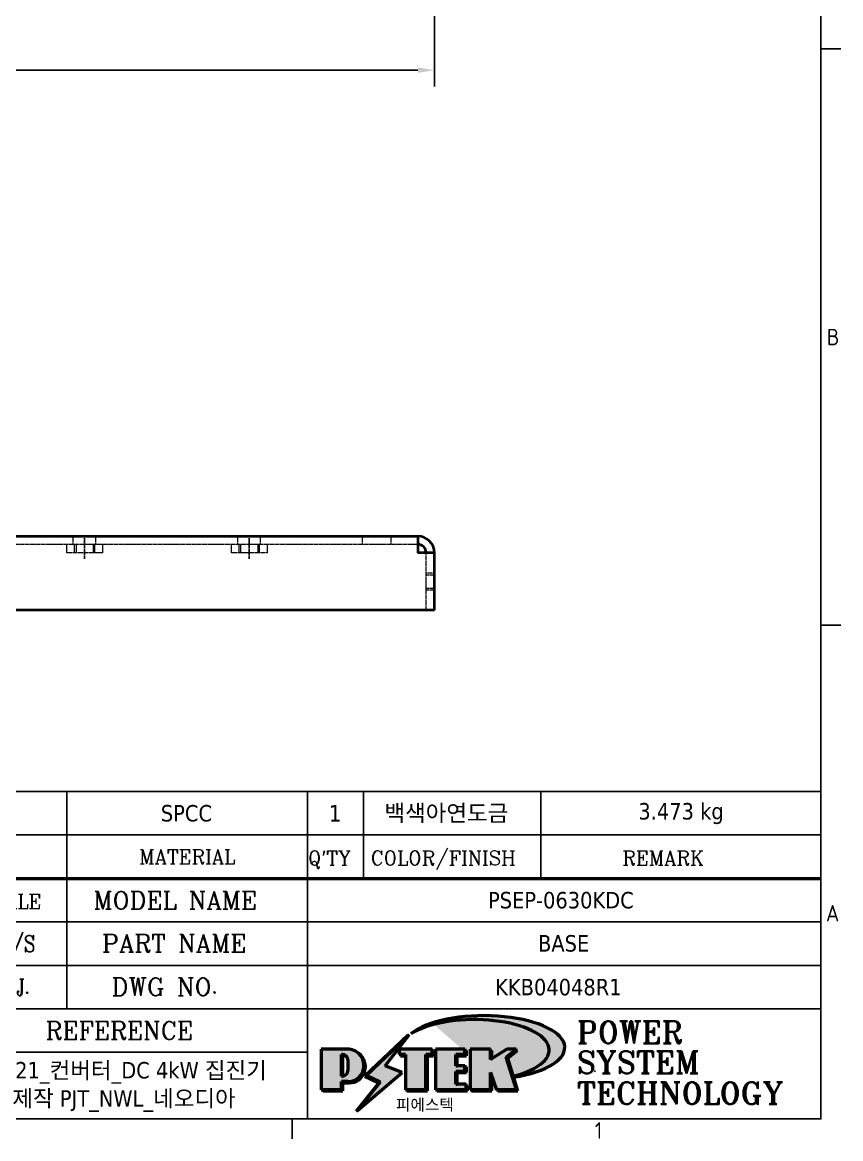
# Model space of a CAD drawing. Header units: millimetres. Extents: x 0 to 1188, y 0 to 840.
# Drawn here: x 973.9 to 1172.8, y 15.2 to 286.4 of the extents above; entities that cross this region are included whole.
import ezdxf
from ezdxf.enums import TextEntityAlignment as Align

# ---------------------------------------------------------------- set-up
doc = ezdxf.new("R2010")
doc.units = ezdxf.units.MM
doc.header["$LTSCALE"] = 2
doc.linetypes.add('CHAIN', pattern=[0.7087, 0.4724, -0.0591, 0.1181, -0.0591])
doc.linetypes.add('DASHED', pattern=[0.2067, 0.1654, -0.0413])
doc.layers.get('0').update_dxf_attribs({"color": 3, "lineweight": 25, "true_color": 0x00ff00})
for name, color, linetype, lineweight, true_color in [('가려진 것(ISO)', 2, 'DASHED', 18, 0xffff00), ('가시적인 것(ISO)', 3, 'Continuous', 40, 0x00ff00), ('제목(ISO)', 5, 'Continuous', 50, 0x0000ff), ('중심선(ISO)', 1, 'Continuous', 25, 0xff0000), ('치수(ISO)', 2, 'Continuous', 25, 0xffff00)]:
    doc.layers.add(name, color=color, linetype=linetype, lineweight=lineweight, true_color=true_color)
doc.layers.add('경계(ISO)', color=7, linetype='Continuous', lineweight=25)
doc.layers.add('해치(ISO)', color=7, linetype='Continuous', lineweight=18)
doc.styles.add('HAN_370', font='', dxfattribs={"width": 2})
doc.styles.add('RC_284', font='ROMANC.shx')
doc.styles.add('RC_292', font='ROMANC.shx')
doc.styles.add('ROMANT_294', font='romant.shx')
doc.styles.add('문자 텍스트_PSTEK_POSCO', font='isocp.shx')
doc.styles.add('치수 텍스트_PSTEK_POSCO', font='isocp.shx')
doc.styles.add('텍스트 스타일198', font='tahoma.ttf')
doc.styles.add('텍스트 스타일333', font='ROMANC.shx', dxfattribs={"width": 0.800000011920929})
doc.styles.get('HAN_370').set_extended_font_data('GulimChe')
doc.dimstyles.new('치수_PSTEK_POSCO', dxfattribs={"dimscale": 2, "dimtxt": 3, "dimasz": 2, "dimexe": 2, "dimexo": 2.5, "dimgap": 1, "dimtad": 1, "dimrnd": 1e-08, "dimdsep": 46, "dimtxsty": '치수 텍스트_PSTEK_POSCO', "dimcen": 0.09, "dimdle": 10, "dimclrd": 7, "dimclre": 7, "dimclrt": 2, "dimadec": 1, "dimazin": 2, "dimtfac": 1, "dimtmove": 0, "dimatfit": 3, "dimfxl": 1, "dimtolj": 1, "dimlwd": -1, "dimlwe": -1, "dimarcsym": 0})

# ---------------------------------------------------------------- blocks, each defined once
blk = doc.blocks.new('경계 Default Border')
at = {"layer": '경계(ISO)'}
for p, q in [((584.0000152587891, 140), (586.3999938964844, 140)), ((584.0000152587891, 70), (586.3999938964844, 70)), ((519.7499847412109, 10), (519.7499847412109, 7.599999904632568))]:
    blk.add_line(p, q, dxfattribs=at)
at = {"layer": '경계(ISO)', "flags": 128}
blk.add_lwpolyline([(10, 10), (10, 410), (584.0000152587891, 410), (584.0000152587891, 10), (10, 10)], dxfattribs=at)
at = {"layer": '경계(ISO)', "color": 2, "true_color": 0xffff00, "char_height": 2.000000029802322, "attachment_point": 7, "style": '문자 텍스트_PSTEK_POSCO'}
for s, insert in [('B', (584.718846771929, 103.9809296629392)), ('A', (584.6096005397006, 33.99523240455892)), ('1', (556.5323774223158, 7.599999970197677))]:
    blk.add_mtext(s, dxfattribs=dict(at, insert=insert))
blk = doc.blocks.new('제목 블록 PSTEK')
at = {"true_color": 0x848484}
for points in [[(317.2195697678507, 17.0593801673321), (322.0326348870767, 21.62682475217465), (322.2781991042243, 21.94392121864296), (317.0471853425802, 16.97985676345368), (318.7512090904202, 16.1899260703855), (316.0018030350395, 12.71868385740789), (316.3356552234328, 13.00206718743325), (318.9235935156908, 16.2694494742633)], [(321.9846681452406, 19.60711530335299), (321.4042753185749, 19.60711530335299), (321.4042753185749, 19.45905590879572), (321.9846681452406, 19.45905590879572)], [(324.6615819988275, 19.45905590879572), (325.4196460989604, 19.45905590879572), (325.4196460989604, 20.11051724484596), (325.2419748254881, 20.11051724484596), (325.2419748254881, 19.60711530335299), (324.4839107253602, 19.60711530335299), (324.4839107253602, 15.3430047401139), (322.1623394187076, 15.3430047401139), (322.1623394187076, 15.19494534555726), (324.6615819988275, 15.19494534555726)], [(328.2914414389548, 19.45905590879572), (329.4054050004294, 19.45905590879572), (329.4054050004294, 20.11051724484596), (329.2277337269622, 20.11051724484596), (329.2277337269622, 19.60711530335299), (328.1137701654877, 19.60711530335299), (328.1137701654877, 18.25543873810179), (328.2914414389548, 18.25543873810179)], [(332.5088862584528, 20.1105172448466), (332.3312149849806, 20.1105172448466), (332.3312149849806, 18.99741471888368), (332.5088862584528, 19.11081371413894)], [(335.6156307331414, 20.11051724484596), (335.2535118015555, 20.11051724484596), (334.2514536401189, 19.30614745124769), (335.4855464857051, 15.3430047401139), (333.1954852176545, 15.3430047401139), (333.2478643833523, 15.19494534555726), (335.6632177591723, 15.19494534555726), (334.4291249135862, 19.15808805669106)], [(328.2914414389548, 17.41554667867274), (329.4054050004294, 17.41554667867274), (329.4054050004294, 18.10737934354514), (329.2277337269622, 18.10737934354514), (329.2277337269622, 17.56360607323003), (328.1137701654877, 17.56360607323003), (328.1137701654877, 15.9944660761648), (328.2914414389548, 15.9944660761648)], [(332.5088862584528, 16.92964231796647), (332.3312149849806, 17.43186301645164), (332.3312149849806, 15.3430047401139), (330.0369607660135, 15.3430047401139), (330.0369607660135, 15.19494534555726), (332.5088862584528, 15.19494534555726)], [(329.5356972676428, 15.8464066816075), (329.3580259941756, 15.8464066816075), (329.3580259941756, 15.3430047401139), (325.8342124037171, 15.3430047401139), (325.8342124037171, 15.19494534555726), (329.5356972676428, 15.19494534555726)]]:
    blk.add_hatch(color=252, dxfattribs=at).paths.add_polyline_path(points)
at = {"true_color": 0x0000ff}
blk.add_hatch(color=5, dxfattribs=at).paths.add_polyline_path([(321.6183518841322, 17.4193704504104), (319.5281351041078, 18.24969419629727), (322.4505835294948, 22.02344462252142), (317.2195697678507, 17.0593801673321), (318.9235935156908, 16.2694494742633), (316.1741874603099, 12.79820726128571)])
at = {"true_color": 0xff0000}
h = blk.add_hatch(color=1, dxfattribs=at)
edge = h.paths.add_edge_path(flags=0)
edge.add_line((314.2242174273352, 19.60711530335299), (314.2242174273352, 17.00126995915134))
edge.add_line((314.2242174273352, 17.00126995915134), (314.3485873187598, 17.00126995915134))
edge.add_arc((314.3485873187598, 17.6527312952023), 0.6514613360509371, 270, 360)
edge.add_line((315.0000486548106, 17.6527312952023), (315.0000486548106, 18.95565396730211))
edge.add_arc((314.3485873187598, 18.95565396730212), 0.6514613360508712, 0, 90)
edge.add_line((314.3485873187598, 19.60711530335299), (314.2242174273352, 19.60711530335299))
edge = h.paths.add_edge_path()
edge.add_arc((314.9847713324306, 18.28938669179658), 1.969189947606664, 269.9999999999959, 450)
edge.add_line((314.9847713324306, 20.25857663940318), (311.7664314776902, 20.25857663940324))
edge.add_line((311.7664314776902, 20.25857663940324), (311.7664314776902, 15.3430047401139))
edge.add_line((311.7664314776902, 15.3430047401139), (314.2242174273352, 15.3430047401139))
edge.add_line((314.2242174273352, 15.3430047401139), (314.2242174273352, 16.32019674418991))
edge.add_line((314.2242174273352, 16.32019674418991), (314.9847713324307, 16.32019674418991))
at = {"true_color": 0x848484}
h = blk.add_hatch(color=252, dxfattribs=at)
edge = h.paths.add_edge_path()
edge.add_arc((314.9847713324309, 18.28938669179657), 1.969189947606666, 270, 406.8278729790604)
edge.add_arc((315.1624426058984, 18.1413272972396), 1.969189947606962, -90, 53.560984836317004, ccw=False)
edge.add_line((315.1624426058984, 16.17213734963263), (314.4018887008024, 16.17213734963263))
edge.add_line((314.4018887008024, 16.17213734963263), (314.4018887008024, 15.19494534555726))
edge.add_line((314.4018887008024, 15.19494534555726), (311.9441027511573, 15.19494534555726))
edge.add_line((311.9441027511573, 15.19494534555726), (311.9441027511573, 15.3430047401139))
edge.add_line((311.9441027511573, 15.3430047401139), (314.2242174273352, 15.3430047401139))
edge.add_line((314.2242174273352, 15.3430047401139), (314.2242174273352, 16.32019674418991))
edge.add_line((314.2242174273352, 16.32019674418991), (314.9847713324309, 16.32019674418991))
h = blk.add_hatch(color=252, dxfattribs=at)
edge = h.paths.add_edge_path()
edge.add_line((314.4018887008024, 19.45905590879572), (314.5262585922315, 19.45905590879572))
edge.add_arc((314.5262585922314, 18.80759457274939), 0.6514613360463194, 60.4189348879147, 90.00000000000318, ccw=False)
edge.add_arc((314.3485873187602, 18.95565396730057), 0.6514613360524251, 39.96992292766206, 90.00000000009999)
edge.add_line((314.3485873187591, 19.60711530335307), (314.2242174273352, 19.60711530335298))
edge.add_line((314.2242174273352, 19.60711530335299), (314.2242174273352, 17.00126995915134))
edge.add_line((314.2242174273352, 17.00126995915134), (314.3485873187591, 17.00126995915134))
edge.add_arc((314.3485873187568, 17.652731295233), 0.6514613360816299, 270.0000000002, 274.6930825552478)
edge.add_line((314.4018887008024, 17.0034541317032), (314.4018887008024, 19.45905590879572))
at = {"true_color": 0xff0000}
for points in [[(324.4839107253602, 19.60711530335299), (325.2419748254881, 19.60711530335299), (325.2419748254881, 20.25857663940324), (321.2266040451076, 20.25857663940324), (321.2266040451076, 19.60711530335299), (321.9846681452406, 19.60711530335299), (321.9846681452406, 15.3430047401139), (324.4839107253602, 15.3430047401139)], [(329.2277337269622, 20.25857663940324), (325.65654113025, 20.25857663940324), (325.65654113025, 15.3430047401139), (329.3580259941756, 15.3430047401139), (329.3580259941756, 15.9944660761648), (328.1137701654877, 15.9944660761648), (328.1137701654877, 17.56360607323003), (329.2277337269622, 17.56360607323003), (329.2277337269622, 18.25543873810179), (328.1137701654877, 18.25543873810179), (328.1137701654877, 19.60711530335299), (329.2277337269622, 19.60711530335299)], [(332.3312149849806, 20.25857663940324), (329.8592894925411, 20.25857663940324), (329.8592894925411, 15.3430047401139), (332.3312149849806, 15.3430047401139), (332.3312149849806, 17.4318630164523), (333.0701931098801, 15.3430047401139), (335.4855464857051, 15.3430047401139), (334.2514536401189, 19.30614745124769), (335.4379594596742, 20.25857663940324), (334.3071782107978, 20.25857663940324), (332.3312149849806, 18.99741471888304)]]:
    blk.add_hatch(color=1, dxfattribs=at).paths.add_polyline_path(points)
at = {"layer": '해치(ISO)', "true_color": 0x27d1fc}
h = blk.add_hatch(color=140, dxfattribs=at)
edge = h.paths.add_edge_path()
edge.add_ellipse((330.3660919371412, 20.15576403068321), major_axis=(9.100907360794343, 0), ratio=0.4069904968023172, start_angle=301.3098473703837, end_angle=507.7436900681698)
edge.add_ellipse((331.5340919371412, 20.4634168429492), major_axis=(-9.82350664112931, 0), ratio=0.3942600559756514, start_angle=111.51207141178469, end_angle=334.47025347086895, ccw=False)
edge.add_line((335.1363447531188, 16.8601935978785), (335.0955236905705, 16.99119398620872))
at = {"color": 180, "true_color": 0x3f00ff}
for p, q in [((182.4757929790549, 51.56524660363496), (372.4757929537551, 51.56524660363496)), ((280.8758854511282, 51.56524660363496), (280.8758854511282, 41.00524660363494)), ((310.0881549537552, 51.56524660363496), (310.0881549537553, 41.00524660363494)), ((316.9044520275131, 51.56524660363496), (316.9044520275127, 41.00524660363494)), ((338.4566026226726, 51.56524660363496), (338.4566026226727, 41.00524660363494)), ((372.4757929537551, 51.56524660363496), (372.4757929537551, 11.79100474011389)), ((182.475792979055, 46.2852466036349), (372.4757929537551, 46.28524660363492)), ((280.8758854511282, 41.00524660363494), (280.8758854511282, 25.16524660363502)), ((310.088154953755, 41.00524660363494), (310.088154953755, 11.79100474011392)), ((206.451475290024, 35.72524660363497), (372.4757929537551, 35.72524660363497)), ((255.917593136736, 30.44524660363498), (372.4757929537552, 30.44524660363501)), ((255.9175931367359, 25.16524660363502), (372.4757929537552, 25.165246603635)), ((255.9175931367359, 19.88524660363481), (310.0881549537553, 19.88524660363481)), ((182.475792979055, 11.79100474011392), (372.4757929537551, 11.79100474011389))]:
    blk.add_line(p, q, dxfattribs=at)
at = {"color": 7, "lineweight": 50}
blk.add_line((206.451475290024, 41.00524660363494), (372.4757929537551, 41.00524660363496), dxfattribs=at)
at = {"color": 7}
for p, q in [((322.2781991042243, 21.94392121864296), (317.0471853425802, 16.97985676345368)), ((322.4505835294948, 22.02344462252142), (317.2195697678507, 17.0593801673321)), ((319.5281351041078, 18.24969419629727), (322.4505835294948, 22.02344462252142)), ((322.0326348870767, 21.62682475217465), (322.2781991042243, 21.94392121864296)), ((317.2195697678507, 17.0593801673321), (322.0326348870767, 21.62682475217465)), ((311.7664314776902, 20.25900474011391), (311.7664314776902, 15.34300474011391)), ((314.9847713324309, 20.25857663940324), (311.7664314776902, 20.25857663940324)), ((314.9847713324309, 20.25857663940324), (311.7664314776902, 20.25857663940324)), ((311.7664314776902, 20.25857663940324), (311.7664314776902, 15.3430047401139)), ((314.2242174273352, 17.00126995915134), (314.2242174273352, 19.60711530335299)), ((314.2242174273352, 19.60711530335299), (314.3485873187591, 19.60711530335299)), ((314.3485873187591, 19.60711530335299), (314.2242174273352, 19.60711530335299)), ((314.2242174273352, 19.60711530335299), (314.2242174273352, 17.00126995915134)), ((314.2242174273352, 17.00126995915134), (314.2242174273352, 19.60711530335299)), ((314.2242174273352, 19.60711530335299), (314.3485873187591, 19.60711530335299)), ((314.4018887008024, 19.45905590879572), (314.5262585922314, 19.45905590879572)), ((314.4018887008024, 17.0034541317032), (314.4018887008024, 19.45905590879572)), ((325.2419748254881, 20.25857663940324), (321.2266040451076, 20.25857663940324)), ((321.2266040451076, 20.25857663940324), (321.2266040451076, 19.60711530335299)), ((325.2419748254881, 20.25857663940324), (321.2266040451076, 20.25857663940324)), ((321.2266040451076, 20.25857663940324), (321.2266040451076, 19.60711530335299)), ((321.2266040451076, 19.60711530335299), (321.9846681452406, 19.60711530335299)), ((321.2266040451076, 19.60711530335299), (321.9846681452406, 19.60711530335299)), ((321.4042753185749, 19.60711530335299), (321.4042753185749, 19.45905590879572)), ((321.9846681452406, 19.60711530335299), (321.4042753185749, 19.60711530335299)), ((321.4042753185749, 19.45905590879572), (321.9846681452406, 19.45905590879572)), ((321.9846681452406, 19.60711530335299), (321.9846681452406, 15.3430047401139)), ((321.9846681452406, 19.45905590879572), (321.9846681452406, 19.60711530335299)), ((321.9846681452406, 19.60711530335299), (321.9846681452406, 15.3430047401139)), ((324.4839107253602, 19.60711530335299), (325.2419748254881, 19.60711530335299)), ((324.4839107253602, 15.3430047401139), (324.4839107253602, 19.60711530335299)), ((325.2419748254881, 19.60711530335299), (324.4839107253602, 19.60711530335299)), ((324.4839107253602, 19.60711530335299), (324.4839107253602, 15.3430047401139)), ((324.4839107253602, 19.60711530335299), (325.2419748254881, 19.60711530335299)), ((324.4839107253602, 15.3430047401139), (324.4839107253602, 19.60711530335299)), ((324.6615819988275, 19.45905590879572), (325.4196460989604, 19.45905590879572)), ((324.6615819988275, 15.19494534555726), (324.6615819988275, 19.45905590879572)), ((325.2419748254881, 19.60711530335299), (325.2419748254881, 20.25857663940324)), ((325.2419748254881, 19.60711530335299), (325.2419748254881, 20.25857663940324)), ((325.4196460989604, 20.11051724484596), (325.2419748254881, 20.11051724484596)), ((325.2419748254881, 20.11051724484596), (325.2419748254881, 19.60711530335299)), ((325.4196460989604, 19.45905590879572), (325.4196460989604, 20.11051724484596)), ((329.2277337269622, 20.25857663940324), (325.65654113025, 20.25857663940324)), ((325.65654113025, 20.25857663940324), (325.65654113025, 15.3430047401139)), ((325.65654113025, 20.25857663940324), (325.65654113025, 15.3430047401139)), ((329.2277337269622, 20.25857663940324), (325.65654113025, 20.25857663940324)), ((328.1137701654877, 18.25543873810179), (328.1137701654877, 19.60711530335299)), ((328.1137701654877, 19.60711530335299), (329.2277337269622, 19.60711530335299)), ((329.2277337269622, 19.60711530335299), (328.1137701654877, 19.60711530335299)), ((328.1137701654877, 19.60711530335299), (328.1137701654877, 18.25543873810179)), ((328.1137701654877, 18.25543873810179), (328.1137701654877, 19.60711530335299)), ((328.1137701654877, 19.60711530335299), (329.2277337269622, 19.60711530335299)), ((328.2914414389548, 18.25543873810179), (328.2914414389548, 19.45905590879572)), ((328.2914414389548, 19.45905590879572), (329.4054050004294, 19.45905590879572)), ((329.2277337269622, 19.60711530335299), (329.2277337269622, 20.25857663940324)), ((329.2277337269622, 19.60711530335299), (329.2277337269622, 20.25857663940324)), ((329.4054050004294, 20.11051724484596), (329.2277337269622, 20.11051724484596)), ((329.2277337269622, 20.11051724484596), (329.2277337269622, 19.60711530335299)), ((329.4054050004294, 19.45905590879572), (329.4054050004294, 20.11051724484596)), ((332.3312149849806, 20.25857663940324), (329.8592894925411, 20.25857663940324)), ((329.8592894925411, 20.25857663940324), (329.8592894925411, 15.3430047401139)), ((329.8592894925411, 20.25857663940324), (329.8592894925411, 15.3430047401139)), ((332.3312149849806, 20.25857663940324), (329.8592894925411, 20.25857663940324)), ((334.3071782107978, 20.25857663940324), (332.3312149849806, 18.99741471888304)), ((332.3312149849806, 18.99741471888304), (332.3312149849806, 20.25857663940324)), ((334.3071782107978, 20.25857663940324), (332.3312149849806, 18.99741471888304)), ((332.3312149849806, 18.99741471888304), (332.3312149849806, 20.25857663940324)), ((332.5088862584528, 20.1105172448466), (332.3312149849806, 20.1105172448466)), ((332.3312149849806, 20.1105172448466), (332.3312149849806, 18.99741471888368)), ((332.3312149849806, 18.99741471888368), (332.5088862584528, 19.11081371413894)), ((332.5088862584528, 19.11081371413894), (332.5088862584528, 20.1105172448466)), ((334.2514536401189, 19.30614745124769), (335.4379594596742, 20.25857663940324)), ((334.2514536401189, 19.30614745124769), (335.4379594596742, 20.25857663940324)), ((335.2535118015555, 20.11051724484596), (334.2514536401189, 19.30614745124769)), ((335.4855464857051, 15.3430047401139), (334.2514536401189, 19.30614745124769)), ((334.2514536401189, 19.30614745124769), (335.4855464857051, 15.3430047401139)), ((335.4855464857051, 15.3430047401139), (334.2514536401189, 19.30614745124769)), ((335.4379594596742, 20.25857663940324), (334.3071782107978, 20.25857663940324)), ((335.4379594596742, 20.25857663940324), (334.3071782107978, 20.25857663940324)), ((334.4291249135862, 19.15808805669104), (335.6156307331414, 20.11051724484596)), ((335.6632177591723, 15.19494534555726), (334.4291249135862, 19.15808805669104)), ((335.6156307331414, 20.11051724484596), (335.2535118015555, 20.11051724484596)), ((315.0000486548106, 18.95565396730275), (315.0000486548106, 17.65273129520161)), ((315.0000486548106, 18.95565396730275), (315.0000486548106, 17.65273129520161)), ((321.6183518841322, 17.4193704504104), (319.5281351041078, 18.24969419629727)), ((329.2277337269622, 18.25543873810179), (328.1137701654877, 18.25543873810179)), ((328.1137701654877, 18.25543873810179), (328.2914414389548, 18.25543873810179)), ((329.2277337269622, 18.25543873810179), (328.1137701654877, 18.25543873810179)), ((329.2277337269622, 17.56360607323003), (329.2277337269622, 18.25543873810179)), ((329.2277337269622, 17.56360607323003), (329.2277337269622, 18.25543873810179)), ((329.4054050004294, 18.10737934354514), (329.2277337269622, 18.10737934354514)), ((329.2277337269622, 18.10737934354514), (329.2277337269622, 17.56360607323003)), ((329.4054050004294, 17.41554667867274), (329.4054050004294, 18.10737934354514)), ((345.0447381189468, 17.50375595811051), (344.9867755289346, 17.689895936919)), ((314.3485873187591, 17.00126995915134), (314.2242174273352, 17.00126995915134)), ((314.2242174273352, 17.00126995915134), (314.3485873187591, 17.00126995915134)), ((314.3485873187591, 17.00126995915134), (314.2242174273352, 17.00126995915134)), ((314.2242174273352, 16.32019674418991), (314.9847713324309, 16.32019674418991)), ((314.2242174273352, 15.3430047401139), (314.2242174273352, 16.32019674418991)), ((314.9847713324309, 16.32019674418991), (314.2242174273352, 16.32019674418991)), ((314.2242174273352, 16.32019674418991), (314.2242174273352, 15.3430047401139)), ((314.2242174273352, 16.32019674418991), (314.9847713324309, 16.32019674418991)), ((314.2242174273352, 15.3430047401139), (314.2242174273352, 16.32019674418991)), ((316.1741874603099, 12.79820726128571), (321.6183518841322, 17.4193704504104)), ((317.0471853425802, 16.97985676345368), (318.7512090904202, 16.1899260703855)), ((318.9235935156908, 16.2694494742633), (317.2195697678507, 17.0593801673321)), ((317.2195697678507, 17.0593801673321), (318.9235935156908, 16.2694494742633)), ((328.1137701654877, 17.56360607323003), (329.2277337269622, 17.56360607323003)), ((328.1137701654877, 15.9944660761648), (328.1137701654877, 17.56360607323003)), ((329.2277337269622, 17.56360607323003), (328.1137701654877, 17.56360607323003)), ((328.1137701654877, 17.56360607323003), (328.1137701654877, 15.9944660761648)), ((328.1137701654877, 17.56360607323003), (329.2277337269622, 17.56360607323003)), ((328.1137701654877, 15.9944660761648), (328.1137701654877, 17.56360607323003)), ((328.2914414389548, 15.9944660761648), (328.2914414389548, 17.41554667867274)), ((328.2914414389548, 17.41554667867274), (329.4054050004294, 17.41554667867274)), ((332.3312149849806, 17.4318630164523), (333.0701931098801, 15.3430047401139)), ((332.3312149849806, 15.3430047401139), (332.3312149849806, 17.4318630164523)), ((332.5088862584528, 16.92964231796647), (332.3312149849806, 17.43186301645164)), ((332.3312149849806, 17.43186301645164), (332.3312149849806, 15.3430047401139)), ((332.3312149849806, 17.4318630164523), (333.0701931098801, 15.3430047401139)), ((332.3312149849806, 15.3430047401139), (332.3312149849806, 17.4318630164523)), ((332.5088862584528, 15.19494534555726), (332.5088862584528, 16.92964231796647)), ((311.7664314776902, 15.3430047401139), (314.2242174273352, 15.3430047401139)), ((311.7664314776902, 15.3430047401139), (314.2242174273352, 15.3430047401139)), ((314.2242174273352, 15.3430047401139), (311.9441027511573, 15.3430047401139)), ((311.9441027511573, 15.3430047401139), (311.9441027511573, 15.19494534555726)), ((311.9441027511573, 15.19494534555726), (314.4018887008024, 15.19494534555726)), ((314.4018887008024, 16.17213734963263), (315.162442605898, 16.17213734963263)), ((314.4018887008024, 15.19494534555726), (314.4018887008024, 16.17213734963263)), ((318.7512090904202, 16.1899260703855), (316.0018030350395, 12.71868385740789)), ((318.9235935156908, 16.2694494742633), (316.1741874603099, 12.79820726128571)), ((316.3356552234328, 13.00206718743325), (318.9235935156908, 16.2694494742633)), ((321.9846681452406, 15.3430047401139), (324.4839107253602, 15.3430047401139)), ((321.9846681452406, 15.3430047401139), (324.4839107253602, 15.3430047401139)), ((324.4839107253602, 15.3430047401139), (322.1623394187076, 15.3430047401139)), ((322.1623394187076, 15.3430047401139), (322.1623394187076, 15.19494534555726)), ((322.1623394187076, 15.19494534555726), (324.6615819988275, 15.19494534555726)), ((325.65654113025, 15.3430047401139), (329.3580259941756, 15.3430047401139)), ((325.65654113025, 15.3430047401139), (329.3580259941756, 15.3430047401139)), ((329.3580259941756, 15.3430047401139), (325.8342124037171, 15.3430047401139)), ((325.8342124037171, 15.3430047401139), (325.8342124037171, 15.19494534555726)), ((325.8342124037171, 15.19494534555726), (329.5356972676428, 15.19494534555726)), ((329.3580259941756, 15.9944660761648), (328.1137701654877, 15.9944660761648)), ((328.1137701654877, 15.9944660761648), (328.2914414389548, 15.9944660761648)), ((329.3580259941756, 15.9944660761648), (328.1137701654877, 15.9944660761648)), ((329.3580259941756, 15.3430047401139), (329.3580259941756, 15.9944660761648)), ((329.3580259941756, 15.3430047401139), (329.3580259941756, 15.9944660761648)), ((329.5356972676428, 15.8464066816075), (329.3580259941756, 15.8464066816075)), ((329.3580259941756, 15.8464066816075), (329.3580259941756, 15.3430047401139)), ((329.5356972676428, 15.19494534555726), (329.5356972676428, 15.8464066816075)), ((329.8592894925411, 15.3430047401139), (332.3312149849806, 15.3430047401139)), ((329.8592894925411, 15.3430047401139), (332.3312149849806, 15.3430047401139)), ((332.3312149849806, 15.3430047401139), (330.0369607660135, 15.3430047401139)), ((330.0369607660135, 15.3430047401139), (330.0369607660135, 15.19494534555726)), ((330.0369607660135, 15.19494534555726), (332.5088862584528, 15.19494534555726)), ((333.0701931098801, 15.3430047401139), (335.4855464857051, 15.3430047401139)), ((333.0701931098801, 15.3430047401139), (335.4855464857051, 15.3430047401139)), ((335.4855464857051, 15.3430047401139), (333.1954852176545, 15.3430047401139)), ((333.1954852176545, 15.3430047401139), (333.2478643833523, 15.19494534555726)), ((333.2478643833523, 15.19494534555726), (335.6632177591723, 15.19494534555726)), ((316.0018030350395, 12.71868385740789), (316.3356552234328, 13.00206718743325))]:
    blk.add_line(p, q, dxfattribs=at)
at = {"color": 5, "true_color": 0x0000ff}
for p, q in [((322.4505835294948, 22.02344462252142), (317.2195697678507, 17.0593801673321)), ((319.5281351041078, 18.24969419629727), (322.4505835294948, 22.02344462252142)), ((321.6183518841322, 17.4193704504104), (319.5281351041078, 18.24969419629727)), ((316.1741874603099, 12.79820726128571), (321.6183518841322, 17.4193704504104)), ((317.2195697678507, 17.0593801673321), (318.9235935156908, 16.2694494742633)), ((318.9235935156908, 16.2694494742633), (316.1741874603099, 12.79820726128571))]:
    blk.add_line(p, q, dxfattribs=at)
at = {"color": 1, "true_color": 0xff0000}
for p, q in [((314.9847713324309, 20.25857663940324), (311.7664314776902, 20.25857663940324)), ((311.7664314776902, 20.25857663940324), (311.7664314776902, 15.3430047401139)), ((314.2242174273352, 17.00126995915134), (314.2242174273352, 19.60711530335299)), ((314.2242174273352, 19.60711530335299), (314.3485873187591, 19.60711530335299)), ((325.2419748254881, 20.25857663940324), (321.2266040451076, 20.25857663940324)), ((321.2266040451076, 20.25857663940324), (321.2266040451076, 19.60711530335299)), ((321.2266040451076, 19.60711530335299), (321.9846681452406, 19.60711530335299)), ((321.9846681452406, 19.60711530335299), (321.9846681452406, 15.3430047401139)), ((324.4839107253602, 19.60711530335299), (325.2419748254881, 19.60711530335299)), ((324.4839107253602, 15.3430047401139), (324.4839107253602, 19.60711530335299)), ((325.2419748254881, 19.60711530335299), (325.2419748254881, 20.25857663940324)), ((329.2277337269622, 20.25857663940324), (325.65654113025, 20.25857663940324)), ((325.65654113025, 20.25857663940324), (325.65654113025, 15.3430047401139)), ((328.1137701654877, 18.25543873810179), (328.1137701654877, 19.60711530335299)), ((328.1137701654877, 19.60711530335299), (329.2277337269622, 19.60711530335299)), ((329.2277337269622, 19.60711530335299), (329.2277337269622, 20.25857663940324)), ((332.3312149849806, 20.25857663940324), (329.8592894925411, 20.25857663940324)), ((329.8592894925411, 20.25857663940324), (329.8592894925411, 15.3430047401139)), ((334.3071782107978, 20.25857663940324), (332.3312149849806, 18.99741471888304)), ((332.3312149849806, 18.99741471888304), (332.3312149849806, 20.25857663940324)), ((334.2514536401189, 19.30614745124769), (335.4379594596742, 20.25857663940324)), ((335.4855464857051, 15.3430047401139), (334.2514536401189, 19.30614745124769)), ((335.4379594596742, 20.25857663940324), (334.3071782107978, 20.25857663940324)), ((315.0000486548106, 18.95565396730275), (315.0000486548106, 17.65273129520161)), ((329.2277337269622, 18.25543873810179), (328.1137701654877, 18.25543873810179)), ((329.2277337269622, 17.56360607323003), (329.2277337269622, 18.25543873810179)), ((314.3485873187591, 17.00126995915134), (314.2242174273352, 17.00126995915134)), ((314.2242174273352, 16.32019674418991), (314.9847713324309, 16.32019674418991)), ((314.2242174273352, 15.3430047401139), (314.2242174273352, 16.32019674418991)), ((328.1137701654877, 17.56360607323003), (329.2277337269622, 17.56360607323003)), ((328.1137701654877, 15.9944660761648), (328.1137701654877, 17.56360607323003)), ((332.3312149849806, 17.4318630164523), (333.0701931098801, 15.3430047401139)), ((332.3312149849806, 15.3430047401139), (332.3312149849806, 17.4318630164523)), ((311.7664314776902, 15.3430047401139), (314.2242174273352, 15.3430047401139)), ((321.9846681452406, 15.3430047401139), (324.4839107253602, 15.3430047401139)), ((325.65654113025, 15.3430047401139), (329.3580259941756, 15.3430047401139)), ((329.3580259941756, 15.9944660761648), (328.1137701654877, 15.9944660761648)), ((329.3580259941756, 15.3430047401139), (329.3580259941756, 15.9944660761648)), ((329.8592894925411, 15.3430047401139), (332.3312149849806, 15.3430047401139)), ((333.0701931098801, 15.3430047401139), (335.4855464857051, 15.3430047401139))]:
    blk.add_line(p, q, dxfattribs=at)
at = {"color": 7}
for centre, radius, start, end in [((314.3485873187598, 18.95565396730211), 0.6514613360508712, 0, 90), ((314.3485873187602, 18.95565396730057), 0.6514613360524251, 39.96992292766117, 90), ((314.3485873187598, 18.95565396730212), 0.6514613360508712, 0, 90), ((314.5262585922314, 18.80759457274939), 0.6514613360463193, 60.41893488791137, 90), ((314.9847713324309, 18.28938669179658), 1.969189947606665, 270, 90), ((314.9847713324309, 18.28938669179658), 1.969189947606665, 270, 90), ((314.9847713324307, 18.2893866917965), 1.969189947606594, 270, 46.82787297909833), ((315.1624426058984, 18.1413272972396), 1.969189947606961, 270, 53.56098483636067), ((314.3485873187597, 17.65273129520228), 0.6514613360509381, 270, 0), ((314.3485873187598, 17.6527312952023), 0.6514613360509381, 270, 0), ((314.3485873187568, 17.652731295233), 0.6514613360816299, 270, 274.6930825552478)]:
    blk.add_arc(centre, radius, start, end, dxfattribs=at)
at = {"color": 1, "true_color": 0xff0000}
for centre, radius, start, end in [((314.3485873187598, 18.95565396730211), 0.6514613360508712, 0, 90), ((314.9847713324309, 18.28938669179657), 1.969189947606665, 270, 90), ((314.3485873187598, 17.6527312952023), 0.6514613360509381, 270, 0)]:
    blk.add_arc(centre, radius, start, end, dxfattribs=at)
at = {"layer": '제목(ISO)'}
for p, q in [((322.2781991042243, 21.94392121864296), (317.0471853425802, 16.97985676345368)), ((322.4505835294948, 22.02344462252142), (317.2195697678507, 17.0593801673321)), ((319.5281351041078, 18.24969419629727), (322.4505835294948, 22.02344462252142)), ((322.0326348870767, 21.62682475217465), (322.2781991042243, 21.94392121864296)), ((317.2195697678507, 17.0593801673321), (322.0326348870767, 21.62682475217465)), ((314.9847713324306, 20.25857663940324), (311.7664314776902, 20.25857663940324)), ((311.7664314776902, 20.25857663940324), (311.7664314776902, 15.3430047401139)), ((314.2242174273352, 17.00126995915134), (314.2242174273352, 19.60711530335299)), ((314.2242174273352, 19.60711530335299), (314.3485873187598, 19.60711530335299)), ((314.3485873187591, 19.60711530335299), (314.2242174273352, 19.60711530335299)), ((314.2242174273352, 19.60711530335299), (314.2242174273352, 17.00126995915134)), ((314.4018887008024, 19.45905590879572), (314.5262585922314, 19.45905590879572)), ((314.4018887008024, 17.0034541317032), (314.4018887008024, 19.45905590879572)), ((325.2419748254881, 20.25857663940324), (321.2266040451076, 20.25857663940324)), ((321.2266040451076, 20.25857663940324), (321.2266040451076, 19.60711530335299)), ((321.2266040451076, 19.60711530335299), (321.9846681452406, 19.60711530335299)), ((321.9846681452406, 19.60711530335299), (321.4042753185749, 19.60711530335299)), ((321.4042753185749, 19.60711530335299), (321.4042753185749, 19.45905590879572)), ((321.4042753185749, 19.45905590879572), (321.9846681452406, 19.45905590879572)), ((321.9846681452406, 19.60711530335299), (321.9846681452406, 15.3430047401139)), ((321.9846681452406, 19.45905590879572), (321.9846681452406, 19.60711530335299)), ((324.4839107253602, 19.60711530335299), (325.2419748254881, 19.60711530335299)), ((324.4839107253602, 15.3430047401139), (324.4839107253602, 19.60711530335299)), ((325.2419748254881, 19.60711530335299), (324.4839107253602, 19.60711530335299)), ((324.4839107253602, 19.60711530335299), (324.4839107253602, 15.3430047401139)), ((324.6615819988275, 19.45905590879572), (325.4196460989604, 19.45905590879572)), ((324.6615819988275, 15.19494534555726), (324.6615819988275, 19.45905590879572)), ((325.2419748254881, 19.60711530335299), (325.2419748254881, 20.25857663940324)), ((325.4196460989604, 20.11051724484596), (325.2419748254881, 20.11051724484596)), ((325.2419748254881, 20.11051724484596), (325.2419748254881, 19.60711530335299)), ((325.4196460989604, 19.45905590879572), (325.4196460989604, 20.11051724484596)), ((329.2277337269622, 20.25857663940324), (325.65654113025, 20.25857663940324)), ((325.65654113025, 20.25857663940324), (325.65654113025, 15.3430047401139)), ((328.1137701654877, 18.25543873810179), (328.1137701654877, 19.60711530335299)), ((328.1137701654877, 19.60711530335299), (329.2277337269622, 19.60711530335299)), ((329.2277337269622, 19.60711530335299), (328.1137701654877, 19.60711530335299)), ((328.1137701654877, 19.60711530335299), (328.1137701654877, 18.25543873810179)), ((328.2914414389548, 19.45905590879572), (329.4054050004294, 19.45905590879572)), ((328.2914414389548, 18.25543873810179), (328.2914414389548, 19.45905590879572)), ((329.2277337269622, 19.60711530335299), (329.2277337269622, 20.25857663940324)), ((329.4054050004294, 20.11051724484596), (329.2277337269622, 20.11051724484596)), ((329.2277337269622, 20.11051724484596), (329.2277337269622, 19.60711530335299)), ((329.4054050004294, 19.45905590879572), (329.4054050004294, 20.11051724484596)), ((332.3312149849806, 20.25857663940324), (329.8592894925411, 20.25857663940324)), ((329.8592894925411, 20.25857663940324), (329.8592894925411, 15.3430047401139)), ((334.3071782107978, 20.25857663940324), (332.3312149849806, 18.99741471888304)), ((332.3312149849806, 18.99741471888304), (332.3312149849806, 20.25857663940324)), ((332.5088862584528, 20.1105172448466), (332.3312149849806, 20.1105172448466)), ((332.3312149849806, 20.1105172448466), (332.3312149849806, 18.99741471888368)), ((332.3312149849806, 18.99741471888368), (332.5088862584528, 19.11081371413894)), ((332.5088862584528, 19.11081371413894), (332.5088862584528, 20.1105172448466)), ((334.2514536401189, 19.30614745124769), (335.4379594596742, 20.25857663940324)), ((335.2535118015555, 20.11051724484596), (334.2514536401189, 19.30614745124769)), ((335.4855464857051, 15.3430047401139), (334.2514536401189, 19.30614745124769)), ((334.2514536401189, 19.30614745124769), (335.4855464857051, 15.3430047401139)), ((335.4379594596742, 20.25857663940324), (334.3071782107978, 20.25857663940324)), ((334.4291249135862, 19.15808805669106), (335.6156307331414, 20.11051724484596)), ((335.6632177591723, 15.19494534555726), (334.4291249135862, 19.15808805669106)), ((335.6156307331414, 20.11051724484596), (335.2535118015555, 20.11051724484596)), ((315.0000486548106, 18.95565396730211), (315.0000486548106, 17.6527312952023)), ((321.6183518841322, 17.4193704504104), (319.5281351041078, 18.24969419629727)), ((329.2277337269622, 18.25543873810179), (328.1137701654877, 18.25543873810179)), ((328.1137701654877, 18.25543873810179), (328.2914414389548, 18.25543873810179)), ((329.2277337269622, 17.56360607323003), (329.2277337269622, 18.25543873810179)), ((329.4054050004294, 18.10737934354514), (329.2277337269622, 18.10737934354514)), ((329.2277337269622, 18.10737934354514), (329.2277337269622, 17.56360607323003)), ((329.4054050004294, 17.41554667867274), (329.4054050004294, 18.10737934354514)), ((314.3485873187598, 17.00126995915134), (314.2242174273352, 17.00126995915134)), ((314.2242174273352, 17.00126995915134), (314.3485873187591, 17.00126995915134)), ((314.2242174273352, 15.3430047401139), (314.2242174273352, 16.32019674418991)), ((314.2242174273352, 16.32019674418991), (314.9847713324307, 16.32019674418991)), ((314.9847713324309, 16.32019674418991), (314.2242174273352, 16.32019674418991)), ((314.2242174273352, 16.32019674418991), (314.2242174273352, 15.3430047401139)), ((316.1741874603099, 12.79820726128571), (321.6183518841322, 17.4193704504104)), ((317.0471853425802, 16.97985676345368), (318.7512090904202, 16.1899260703855)), ((317.2195697678507, 17.0593801673321), (318.9235935156908, 16.2694494742633)), ((318.9235935156908, 16.2694494742633), (317.2195697678507, 17.0593801673321)), ((328.1137701654877, 15.9944660761648), (328.1137701654877, 17.56360607323003)), ((328.1137701654877, 17.56360607323003), (329.2277337269622, 17.56360607323003)), ((329.2277337269622, 17.56360607323003), (328.1137701654877, 17.56360607323003)), ((328.1137701654877, 17.56360607323003), (328.1137701654877, 15.9944660761648)), ((328.2914414389548, 17.41554667867274), (329.4054050004294, 17.41554667867274)), ((328.2914414389548, 15.9944660761648), (328.2914414389548, 17.41554667867274)), ((332.3312149849806, 15.3430047401139), (332.3312149849806, 17.4318630164523)), ((332.3312149849806, 17.4318630164523), (333.0701931098801, 15.3430047401139)), ((332.5088862584528, 16.92964231796647), (332.3312149849806, 17.43186301645164)), ((332.3312149849806, 17.43186301645164), (332.3312149849806, 15.3430047401139)), ((332.5088862584528, 15.19494534555726), (332.5088862584528, 16.92964231796647)), ((311.7664314776902, 15.3430047401139), (314.2242174273352, 15.3430047401139)), ((314.2242174273352, 15.3430047401139), (311.9441027511573, 15.3430047401139)), ((311.9441027511573, 15.3430047401139), (311.9441027511573, 15.19494534555726)), ((311.9441027511573, 15.19494534555726), (314.4018887008024, 15.19494534555726)), ((314.4018887008024, 15.19494534555726), (314.4018887008024, 16.17213734963263)), ((314.4018887008024, 16.17213734963263), (315.1624426058984, 16.17213734963263)), ((318.7512090904202, 16.1899260703855), (316.0018030350395, 12.71868385740789)), ((318.9235935156908, 16.2694494742633), (316.1741874603099, 12.79820726128571)), ((316.3356552234328, 13.00206718743325), (318.9235935156908, 16.2694494742633)), ((321.9846681452406, 15.3430047401139), (324.4839107253602, 15.3430047401139)), ((324.4839107253602, 15.3430047401139), (322.1623394187076, 15.3430047401139)), ((322.1623394187076, 15.3430047401139), (322.1623394187076, 15.19494534555726)), ((322.1623394187076, 15.19494534555726), (324.6615819988275, 15.19494534555726)), ((325.65654113025, 15.3430047401139), (329.3580259941756, 15.3430047401139)), ((329.3580259941756, 15.3430047401139), (325.8342124037171, 15.3430047401139)), ((325.8342124037171, 15.3430047401139), (325.8342124037171, 15.19494534555726)), ((325.8342124037171, 15.19494534555726), (329.5356972676428, 15.19494534555726)), ((329.3580259941756, 15.9944660761648), (328.1137701654877, 15.9944660761648)), ((328.1137701654877, 15.9944660761648), (328.2914414389548, 15.9944660761648)), ((329.3580259941756, 15.3430047401139), (329.3580259941756, 15.9944660761648)), ((329.5356972676428, 15.8464066816075), (329.3580259941756, 15.8464066816075)), ((329.3580259941756, 15.8464066816075), (329.3580259941756, 15.3430047401139)), ((329.5356972676428, 15.19494534555726), (329.5356972676428, 15.8464066816075)), ((329.8592894925411, 15.3430047401139), (332.3312149849806, 15.3430047401139)), ((332.3312149849806, 15.3430047401139), (330.0369607660135, 15.3430047401139)), ((330.0369607660135, 15.3430047401139), (330.0369607660135, 15.19494534555726)), ((330.0369607660135, 15.19494534555726), (332.5088862584528, 15.19494534555726)), ((333.0701931098801, 15.3430047401139), (335.4855464857051, 15.3430047401139)), ((335.4855464857051, 15.3430047401139), (333.1954852176545, 15.3430047401139)), ((333.1954852176545, 15.3430047401139), (333.2478643833523, 15.19494534555726)), ((333.2478643833523, 15.19494534555726), (335.6632177591723, 15.19494534555726)), ((316.0018030350395, 12.71868385740789), (316.3356552234328, 13.00206718743325))]:
    blk.add_line(p, q, dxfattribs=at)
at = {"layer": '제목(ISO)', "color": 4, "true_color": 0x00ffff}
blk.add_line((335.1363447531188, 16.8601935978785), (335.0955236905705, 16.99119398620872), dxfattribs=at)
at = {"layer": '제목(ISO)'}
for centre, radius, start, end in [((314.3485873187598, 18.95565396730212), 0.6514613360508712, 0, 90), ((314.3485873187602, 18.95565396730057), 0.6514613360524251, 39.96992292766117, 90), ((314.5262585922314, 18.80759457274939), 0.6514613360463193, 60.41893488791137, 90), ((314.9847713324306, 18.28938669179658), 1.969189947606664, 46.82787297909431, 90), ((314.9847713324307, 18.2893866917965), 1.969189947606594, 270, 46.82787297909833), ((314.9847713324309, 18.28938669179657), 1.969189947606666, 270, 46.8278729790603), ((315.1624426058984, 18.1413272972396), 1.969189947606962, 270, 53.56098483631701), ((314.3485873187598, 17.6527312952023), 0.6514613360509371, 270, 0), ((314.3485873187568, 17.652731295233), 0.6514613360816299, 270, 274.6930825552478)]:
    blk.add_arc(centre, radius, start, end, dxfattribs=at)
at = {"layer": '제목(ISO)', "color": 4, "true_color": 0x00ffff}
for centre, major_axis, ratio, start_param, end_param in [((331.5340919371412, 20.4634168429492), (9.82350664112931, 0), 0.3942600559756514, 5.087845455444478, 8.97919982663645), ((330.3660919371412, 20.15576403068321), (9.100907360794343, 0), 0.4069904968023172, 5.258848905294775, 8.861799147915196)]:
    blk.add_ellipse(centre, major_axis=major_axis, ratio=ratio, start_param=start_param, end_param=end_param, dxfattribs=at)
at = {"color": 2, "true_color": 0xffff00, "style": 'RC_284'}
blk.add_text('MATERIAL', height=1.742399930953979, dxfattribs=at).set_placement((295.4820202024417, 43.64524660363492), align=Align.MIDDLE_CENTER)
at = {"color": 2, "true_color": 0xffff00}
for s, height, style, p in [("Q'TY", 1.742399930953979, 'RC_284', (310.1440786515383, 42.62317362549192)), ('COLOR/FINISH', 1.742399930953979, 'RC_284', (317.7725341324144, 42.62317362549192)), ('REMARK', 1.742399930953979, 'RC_284', (348.346649953877, 42.62317362549192)), ('MODEL NAME', 2.178000062704086, 'RC_292', (284.096330289083, 37.25462520371384)), ('SCALE', 1.742399930953979, 'RC_284', (270.2934779252897, 37.34317362549218)), ('PART NAME', 2.178000062704086, 'RC_292', (285.1416959765849, 32.03045329421792)), (' DWG NO.', 2.178000062704086, 'RC_292', (284.8124284083233, 26.75045329421772)), ('REFERENCE', 2.178000062704086, 'RC_292', (278.2741065029841, 21.43214925458022))]:
    blk.add_text(s, height=height, dxfattribs=dict(at, style=style)).set_placement(p)
at = {"color": 7, "style": '텍스트 스타일333', "width": 0.7999999523162842}
blk.add_text('N/S', height=2.000000029802322, dxfattribs=at).set_placement((274.7838860285014, 33.08524660363496), align=Align.MIDDLE_CENTER)
at = {"color": 2, "true_color": 0xffff00, "style": '텍스트 스타일333', "width": 0.7999999523162842}
blk.add_text('3rd ANGLE PROJ.', height=2.000000029802322, dxfattribs=at).set_placement((256.8430306642954, 26.76148381654429))
at = {"color": 7, "style": 'ROMANT_294'}
for s, p in [('POWER', (342.82727231297, 20.97115304607566)), ('SYSTEM', (342.82727231297, 17.3284636719184)), ('TECHNOLOGY', (342.82727231297, 13.57194088644453))]:
    blk.add_text(s, height=2.700000107288361, dxfattribs=at).set_placement(p)
at = {"color": 7, "insert": (320.8519732224835, 14.21236326823155), "char_height": 1.400000005960464, "attachment_point": 1, "line_spacing_factor": 0.3319999873638153, "style": 'HAN_370'}
blk.add_mtext('\\fHY견고딕|b0|i0;\\H1.4000;피에스텍', dxfattribs=at)
at = {"layer": '제목(ISO)', "color": 7, "style": '텍스트 스타일198'}
for tag, p in [('설명_001', (232.7186612387956, 47.92245856837096)), ('재질_001', (292.2765131236743, 47.92524659519488)), ('질량\\P3;_001', (350.2952123144242, 48.1643332325385)), ('부품_번호_001', (194.2416822344335, 47.68004260673702)), ("3._Q'TY_001", (312.7051684940307, 47.92188863680521)), ('4._COLOR_001', (319.4395155511755, 47.94788311323986)), ('1._MODEL_NAME_001', (332.0304049806628, 37.36524659519486)), ('제목_001', (338.1058135256113, 32.12134217035067)), ('부품_번호_001', (332.9009224876654, 26.8052465951949)), ('설계자_001', (210.6823963971569, 25.23312566343435)), ('프로젝트_001', (271.5781103856521, 16.70760140974343)), ('시트_크기_001', (260.7896290458918, 14.81730632141838)), ('작성_날짜_001', (207.6736656800234, 13.26600473167383)), ('프로젝트_002', (274.2373147712887, 13.28105905531428))]:
    blk.add_attdef(tag, p, '', height=2.000000029802322, dxfattribs=at)
for tag, p in [('점검자', (231.1845342133799, 26.23312567187446)), ('엔지니어링_승인자', (247.673240162284, 26.23312567187446)), ('점검_날짜', (231.1845342133799, 14.26600474011394)), ('엔지니어링_승인_날짜', (247.6732401622839, 14.26600474011394))]:
    blk.add_attdef(tag, text='', height=2.000000029802322, dxfattribs=at).set_placement(p, align=Align.MIDDLE_CENTER)
blk = doc.blocks.new('*D75')
at = {"layer": 'Defpoints', "color": 0, "transparency": 16777216}
for p in [(936.2565077741508, 174.5784726788959), (956.1203833042173, 174.5784726788959), (1070.070383304217, 159.578472678887)]:
    blk.add_point(p, dxfattribs=at)
at = {"layer": '치수(ISO)', "color": 7, "transparency": 16777216}
for p, q in [((951.1203833042173, 174.5784726788959), (932.2565077741508, 174.5784726788959)), ((936.2565077741508, 163.578472678887), (936.2565077741508, 170.5784726788959))]:
    blk.add_line(p, q, dxfattribs=at)
for points in [[(935.5898411074842, 170.5784726788959), (936.9231744408174, 170.5784726788959), (936.2565077741508, 174.5784726788959)], [(935.5898411074842, 163.578472678887), (936.9231744408174, 163.578472678887), (936.2565077741508, 159.578472678887)]]:
    blk.add_solid(points, dxfattribs=at)
at = {"layer": '치수(ISO)', "color": 2, "transparency": 16777216, "insert": (931.2565077741508, 164.2542086101774), "char_height": 6, "attachment_point": 4, "rotation": 90, "style": '치수 텍스트_PSTEK_POSCO'}
blk.add_mtext('\\A1;15', dxfattribs=at)
blk = doc.blocks.new('*D80')
at = {"layer": 'Defpoints', "color": 0, "transparency": 16777216}
for p in [(314.0703833042895, 311.3057588003961), (1074.070383304289, 311.3057588003963), (1074.070383304289, 274.8115333751951)]:
    blk.add_point(p, dxfattribs=at)
at = {"layer": '치수(ISO)', "color": 7, "transparency": 16777216}
for p, q in [((314.0703833042895, 306.3057588003961), (314.0703833042895, 270.8115333751951)), ((1074.070383304289, 306.3057588003963), (1074.070383304289, 270.8115333751951)), ((318.0703833042895, 274.8115333751951), (1070.070383304289, 274.8115333751951))]:
    blk.add_line(p, q, dxfattribs=at)
for points in [[(318.0703833042895, 275.4782000418618), (318.0703833042895, 274.1448667085284), (314.0703833042895, 274.8115333751951)], [(1070.070383304289, 275.4782000418618), (1070.070383304289, 274.1448667085284), (1074.070383304289, 274.8115333751951)]]:
    blk.add_solid(points, dxfattribs=at)
at = {"layer": '치수(ISO)', "color": 2, "transparency": 16777216, "insert": (688.668021099565, 279.8115333751951), "char_height": 6, "attachment_point": 4, "style": '치수 텍스트_PSTEK_POSCO'}
blk.add_mtext('\\A1;760', dxfattribs=at)

msp = doc.modelspace()

# ---------------------------------------------------------------- linework, layer by layer
at = {"layer": '가려진 것(ISO)'}
for p, q in [((986.3203833042173, 159.5784726788966), (986.3203833042173, 161.5784726788966)), ((991.8203833042173, 159.5784726788966), (991.8203833042173, 161.5784726788966)), ((1026.320383304217, 159.5784726788966), (1026.320383304217, 161.5784726788966)), ((1031.820383304217, 159.5784726788966), (1031.820383304217, 161.5784726788966)), ((1056.570383304217, 159.5784726788974), (1056.570383304217, 161.5784726788974)), ((1063.570383304217, 159.5784726788974), (1063.570383304217, 161.5784726788974)), ((1070.070383304217, 159.578472678887), (318.0703833042173, 159.5784726788868)), ((984.7203833042174, 159.5784726788966), (984.7203833042174, 157.5784726788966)), ((993.4203833042175, 157.5784726788966), (984.7203833042174, 157.5784726788966)), ((986.5703833042174, 159.5784726788966), (986.5703833042174, 157.5784726788966)), ((987.0033833042174, 159.5784726788966), (987.0033833042174, 157.5784726788966)), ((991.1373833042173, 159.5784726788966), (991.1373833042173, 157.5784726788966)), ((991.5703833042174, 157.5784726788966), (991.5703833042174, 159.5784726788966)), ((993.4203833042172, 159.5784726788966), (993.4203833042172, 157.5784726788966)), ((1024.720383304217, 159.5784726788966), (1024.720383304217, 157.5784726788967)), ((1033.420383304217, 157.5784726788967), (1024.720383304217, 157.5784726788967)), ((1026.570383304217, 159.5784726788966), (1026.570383304217, 157.5784726788967)), ((1027.003383304218, 159.5784726788966), (1027.003383304218, 157.5784726788967)), ((1031.137383304217, 159.5784726788966), (1031.137383304217, 157.5784726788967)), ((1031.570383304217, 157.5784726788967), (1031.570383304217, 159.5784726788966)), ((1033.420383304217, 159.5784726788966), (1033.420383304217, 157.5784726788967)), ((1072.070383304217, 143.578472678887), (1072.070383304217, 157.578472678887)), ((1074.070383304217, 152.5784726788975), (1072.070383304217, 152.5784726788975)), ((1072.070383304217, 152.1994726788975), (1074.070383304217, 152.1994726788975)), ((1072.070383304217, 148.9574726788975), (1074.070383304217, 148.9574726788975)), ((1072.070383304217, 148.5784726788975), (1074.070383304217, 148.5784726788975))]:
    msp.add_line(p, q, dxfattribs=at)
at = {"layer": '가시적인 것(ISO)'}
for p, q in [((318.0703833042173, 161.5784726788868), (1070.070383304217, 161.578472678887)), ((1070.070383304217, 161.578472678887), (1070.070383304217, 157.5784726788858)), ((1074.070383304217, 157.5784726788858), (1070.070383304217, 157.5784726788858)), ((1074.070383304217, 143.5784726788858), (1074.070383304217, 157.5784726788858)), ((1074.070383304217, 143.5784726788858), (314.0703833042173, 143.5784726788857))]:
    msp.add_line(p, q, dxfattribs=at)
for centre, radius in [((1070.070383304217, 157.5784726788871), 4.000000000000057), ((1070.070383304217, 157.578472678887), 2.000000000000099)]:
    msp.add_arc(centre, radius, 0, 90, dxfattribs=at)
at = {"layer": '중심선(ISO)', "linetype": 'CHAIN'}
for p, q in [((989.0703833042173, 161.0784726788966), (989.0703833042173, 156.0784726788966)), ((1029.070383304217, 161.0784726788966), (1029.070383304217, 156.0784726788966))]:
    msp.add_line(p, q, dxfattribs=at)

# ---------------------------------------------------------------- block references
at = {"xscale": 2, "yscale": 2, "zscale": 2}
msp.add_blockref('경계 Default Border', (0, 0), dxfattribs=at)
ref = msp.add_blockref('제목 블록 PSTEK', (423.0484140924897, -3.58200948022779), dxfattribs=dict(xscale=2, yscale=2, zscale=2))
ref.add_attrib('프로젝트_001', '2021_컨버터_DC 4kW 집진기', (966.2046348637937, 29.83319333925908), dxfattribs={"layer": '제목(ISO)', "color": 7, "height": 4.000000059604645, "style": '텍스트 스타일198'})
ref.add_attrib('4._COLOR_001', '백색아연도금', (1061.927445194841, 92.31375674625194), dxfattribs={"layer": '제목(ISO)', "color": 7, "height": 4.000000059604645, "style": '텍스트 스타일198'})
ref.add_attrib("3._Q'TY_001", '1', (1048.458751080551, 92.26176779338262), dxfattribs={"layer": '제목(ISO)', "color": 7, "height": 4.000000059604645, "style": '텍스트 스타일198'})
ref.add_attrib('재질_001', 'SPCC', (1007.601440339838, 92.26848371016197), dxfattribs={"layer": '제목(ISO)', "color": 7, "height": 4.000000059604645, "style": '텍스트 스타일198'})
ref.add_attrib('부품_번호_001', 'KKB04048R1', (1088.85025906782, 50.02848371016201), dxfattribs={"layer": '제목(ISO)', "color": 7, "height": 4.000000059604645, "style": '텍스트 스타일198'})
ref.add_attrib('1._MODEL_NAME_001', 'PSEP-0630KDC', (1087.109224053815, 71.14848371016194), dxfattribs={"layer": '제목(ISO)', "color": 7, "height": 4.000000059604645, "style": '텍스트 스타일198'})
ref.add_attrib('질량\\P3;_001', '3.473 kg', (1123.638838721338, 92.74665698484921), dxfattribs={"layer": '제목(ISO)', "color": 7, "height": 4.000000059604645, "style": '텍스트 스타일198'})
ref.add_attrib('제목_001', 'BASE', (1099.260041143712, 60.66067486047353), dxfattribs={"layer": '제목(ISO)', "color": 7, "height": 4.000000059604645, "style": '텍스트 스타일198'})
ref.add_attrib('프로젝트_002', '제작 PJT_NWL_네오디아', (971.5230436350669, 22.98010863040078), dxfattribs={"layer": '제목(ISO)', "color": 7, "height": 4.000000059604645, "style": '텍스트 스타일198'})

# ---------------------------------------------------------------- dimensions: what is measured, and where the dimension line sits
at = {"layer": '치수(ISO)', "color": 7}
dim = msp.add_linear_dim(base=(1074.070383304289, 274.8115333751951), p1=(314.0703833042895, 311.3057588003961), p2=(1074.070383304289, 311.3057588003963), dimstyle='치수_PSTEK_POSCO', override={"dimdec": 2, "dimtp": 0, "dimtm": -0, "dimtdec": 2, "dimtofl": 0, "dimatfit": 1}, dxfattribs=at)
dim.commit()
dim.dimension.update_dxf_attribs({"geometry": '*D80', "text_midpoint": (694.0703833042894, 274.8115333751951), "dimtype": 160})
dim = msp.add_linear_dim(base=(936.2565077741508, 174.5784726788959), p1=(1070.070383304217, 159.578472678887), p2=(956.1203833042173, 174.5784726788959), angle=90, dimstyle='치수_PSTEK_POSCO', override={"dimdec": 2, "dimse1": 1, "dimtp": 0, "dimtm": -0, "dimtdec": 2, "dimtofl": 0, "dimatfit": 1}, dxfattribs=at)
dim.commit()
dim.dimension.update_dxf_attribs({"geometry": '*D75', "text_midpoint": (936.2565077741508, 167.0784726788893), "dimtype": 160})

doc.saveas('drawing.dxf')
